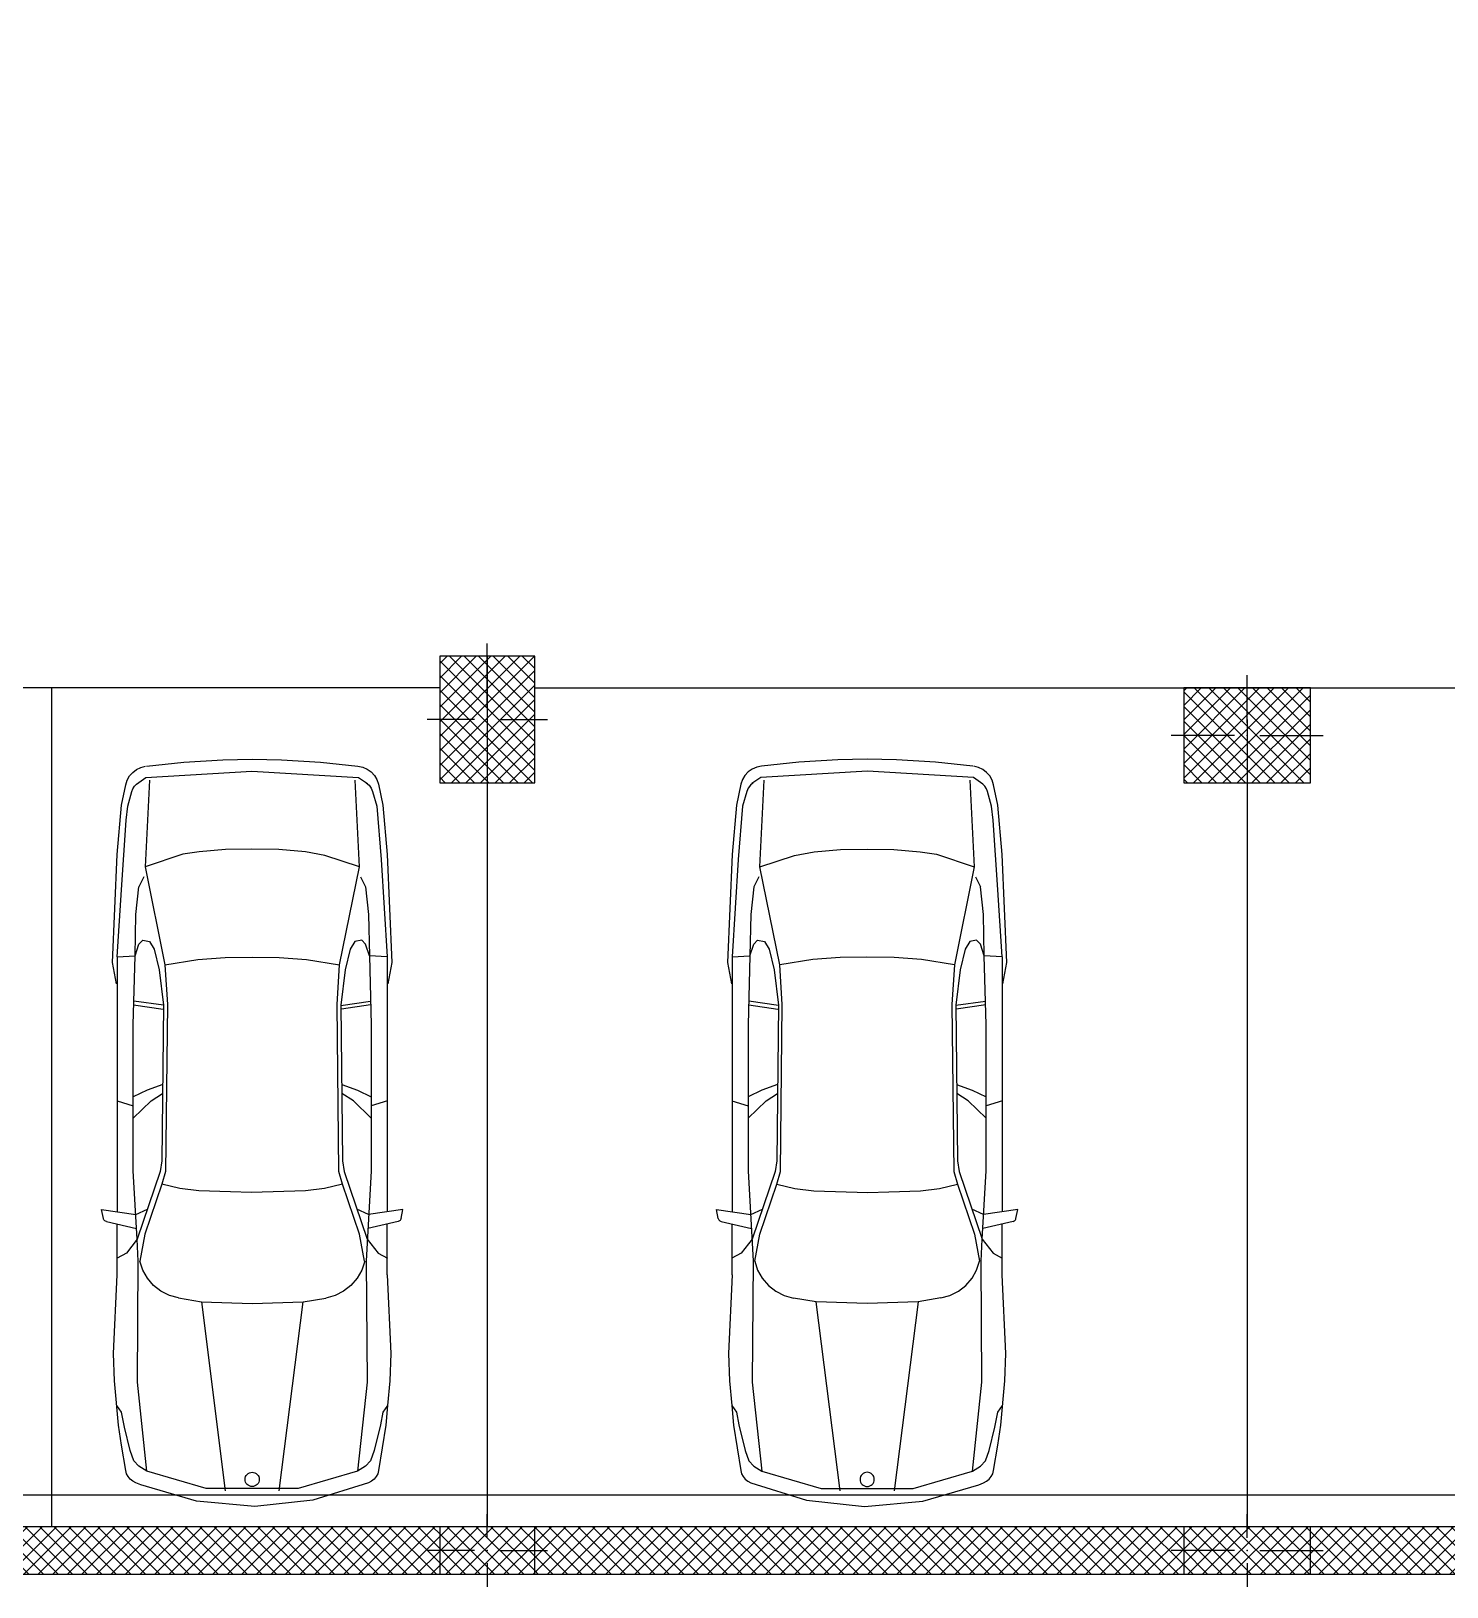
# Model space of a CAD drawing. Extents: x 613552 to 673048, y -929939 to -887889.
# Drawn here: x 633224 to 642167, y -921109 to -911280 of the extents above; entities that cross this region are included whole.
import ezdxf

# ---------------------------------------------------------------- set-up
doc = ezdxf.new("R2010")
doc.units = 0
for name, color, linetype in [('AAA_MOBILJE_PEN_NO__61', 251, 'CONTINUOUS'), ('DRAWING___FIGURE_PEN_NO__9', 132, 'CONTINUOUS'), ('STRUCTURAL_-_BEARING', 7, 'CONTINUOUS'), ('STRUCTURAL_-_BEARING_PEN_0', 14, 'CONTINUOUS'), ('STRUCTURAL_-_BEARING_PEN_1', 251, 'CONTINUOUS'), ('STRUCTURAL_-_BEARING_PEN_N', 7, 'CONTINUOUS')]:
    doc.layers.add(name, color=color, linetype=linetype)

# ---------------------------------------------------------------- blocks, each defined once
blk = doc.blocks.new('SLAB_1', base_point=(539566.4, -896139.8))
at = {"layer": 'STRUCTURAL_-_BEARING_PEN_N', "color": 7, "linetype": 'CONTINUOUS', "flags": 128}
blk.add_lwpolyline([(539566.4, -896139.8), (584366.4, -896139.8), (584366.4, -921139.8), (539566.4, -921139.8)], close=True, dxfattribs=at)
blk = doc.blocks.new('*X114')
at = {"layer": 'STRUCTURAL_-_BEARING_PEN_1', "color": 251, "linetype": 'CONTINUOUS'}
for p, q in [((552066.4, -920921.8), (552148.4, -920839.8)), ((552066.4, -921013.7), (552240.3, -920839.8)), ((552066.4, -921105.7), (552332.3, -920839.8)), ((552341.2, -921139.8), (552066.4, -920865)), ((552124.2, -921139.8), (552424.2, -920839.8)), ((552433.1, -921139.8), (552133.1, -920839.8)), ((552216.1, -921139.8), (552516.1, -920839.8)), ((552525.1, -921139.8), (552225.1, -920839.8)), ((552308, -921139.8), (552608, -920839.8)), ((552617, -921139.8), (552317, -920839.8)), ((552400, -921139.8), (552700, -920839.8)), ((552708.9, -921139.8), (552408.9, -920839.8)), ((552491.9, -921139.8), (552791.9, -920839.8)), ((552800.8, -921139.8), (552500.8, -920839.8)), ((552583.8, -921139.8), (552883.8, -920839.8)), ((552892.7, -921139.8), (552592.7, -920839.8)), ((552675.7, -921139.8), (552975.7, -920839.8)), ((552984.7, -921139.8), (552684.7, -920839.8)), ((552767.7, -921139.8), (553067.7, -920839.8)), ((553076.6, -921139.8), (552776.6, -920839.8)), ((552859.6, -921139.8), (553159.6, -920839.8)), ((553168.5, -921139.8), (552868.5, -920839.8)), ((552951.5, -921139.8), (553251.5, -920839.8)), ((553260.4, -921139.8), (552960.4, -920839.8)), ((553043.4, -921139.8), (553343.4, -920839.8)), ((553352.4, -921139.8), (553052.4, -920839.8)), ((553135.4, -921139.8), (553435.4, -920839.8)), ((553444.3, -921139.8), (553144.3, -920839.8)), ((553227.3, -921139.8), (553527.3, -920839.8)), ((553536.2, -921139.8), (553236.2, -920839.8)), ((553319.2, -921139.8), (553619.2, -920839.8)), ((553628.1, -921139.8), (553328.1, -920839.8)), ((553411.1, -921139.8), (553711.1, -920839.8)), ((553720.1, -921139.8), (553420.1, -920839.8)), ((553503.1, -921139.8), (553803.1, -920839.8)), ((553812, -921139.8), (553512, -920839.8)), ((553595, -921139.8), (553895, -920839.8)), ((553903.9, -921139.8), (553603.9, -920839.8)), ((553686.9, -921139.8), (553986.9, -920839.8)), ((553995.8, -921139.8), (553695.8, -920839.8)), ((553778.8, -921139.8), (554078.8, -920839.8)), ((554087.8, -921139.8), (553787.8, -920839.8)), ((553870.7, -921139.8), (554170.7, -920839.8)), ((554179.7, -921139.8), (553879.7, -920839.8)), ((553962.7, -921139.8), (554262.7, -920839.8)), ((554271.6, -921139.8), (553971.6, -920839.8)), ((554054.6, -921139.8), (554354.6, -920839.8)), ((554363.5, -921139.8), (554063.5, -920839.8)), ((554146.5, -921139.8), (554446.5, -920839.8)), ((554455.5, -921139.8), (554155.5, -920839.8)), ((554238.4, -921139.8), (554538.4, -920839.8)), ((554547.4, -921139.8), (554247.4, -920839.8)), ((554330.4, -921139.8), (554630.4, -920839.8)), ((554639.3, -921139.8), (554339.3, -920839.8)), ((554422.3, -921139.8), (554722.3, -920839.8)), ((554731.2, -921139.8), (554431.2, -920839.8)), ((554514.2, -921139.8), (554814.2, -920839.8)), ((554823.1, -921139.8), (554523.1, -920839.8)), ((554606.1, -921139.8), (554906.1, -920839.8)), ((554915.1, -921139.8), (554615.1, -920839.8)), ((554698.1, -921139.8), (554998.1, -920839.8)), ((555007, -921139.8), (554707, -920839.8)), ((554790, -921139.8), (555090, -920839.8)), ((555098.9, -921139.8), (554798.9, -920839.8)), ((554881.9, -921139.8), (555181.9, -920839.8)), ((555190.8, -921139.8), (554890.8, -920839.8)), ((554973.8, -921139.8), (555273.8, -920839.8)), ((555282.8, -921139.8), (554982.8, -920839.8)), ((555065.8, -921139.8), (555365.8, -920839.8)), ((555374.7, -921139.8), (555074.7, -920839.8)), ((555157.7, -921139.8), (555457.7, -920839.8)), ((555466.6, -921139.8), (555166.6, -920839.8)), ((555249.6, -921139.8), (555549.6, -920839.8)), ((555558.5, -921139.8), (555258.5, -920839.8)), ((555341.5, -921139.8), (555641.5, -920839.8)), ((555650.5, -921139.8), (555350.5, -920839.8)), ((555433.5, -921139.8), (555733.5, -920839.8)), ((555742.4, -921139.8), (555442.4, -920839.8)), ((555525.4, -921139.8), (555825.4, -920839.8)), ((555834.3, -921139.8), (555534.3, -920839.8)), ((555617.3, -921139.8), (555917.3, -920839.8)), ((555926.2, -921139.8), (555626.2, -920839.8)), ((555709.2, -921139.8), (556009.2, -920839.8)), ((556018.2, -921139.8), (555718.2, -920839.8)), ((555801.1, -921139.8), (556101.1, -920839.8)), ((556110.1, -921139.8), (555810.1, -920839.8)), ((555893.1, -921139.8), (556193.1, -920839.8)), ((556202, -921139.8), (555902, -920839.8)), ((555985, -921139.8), (556285, -920839.8)), ((556293.9, -921139.8), (555993.9, -920839.8)), ((556076.9, -921139.8), (556376.9, -920839.8)), ((556385.9, -921139.8), (556085.9, -920839.8)), ((556168.8, -921139.8), (556468.8, -920839.8)), ((556477.8, -921139.8), (556177.8, -920839.8)), ((556260.8, -921139.8), (556560.8, -920839.8)), ((556569.7, -921139.8), (556269.7, -920839.8)), ((556352.7, -921139.8), (556652.7, -920839.8)), ((556661.6, -921139.8), (556361.6, -920839.8)), ((556444.6, -921139.8), (556744.6, -920839.8)), ((556753.5, -921139.8), (556453.5, -920839.8)), ((556536.5, -921139.8), (556836.5, -920839.8)), ((556845.5, -921139.8), (556545.5, -920839.8)), ((556628.5, -921139.8), (556866.4, -920901.9)), ((556866.4, -921068.8), (556637.4, -920839.8)), ((556866.4, -920976.9), (556729.3, -920839.8)), ((556866.4, -920885), (556821.2, -920839.8)), ((552249.3, -921139.8), (552066.4, -920956.9)), ((556720.4, -921139.8), (556866.4, -920993.8)), ((552157.4, -921139.8), (552066.4, -921048.8)), ((556812.3, -921139.8), (556866.4, -921085.7))]:
    blk.add_line(p, q, dxfattribs=at)
blk = doc.blocks.new('*X115')
at = {"layer": 'STRUCTURAL_-_BEARING_PEN_1', "color": 251, "linetype": 'CONTINUOUS'}
for p, q in [((557466.4, -920853.4), (557480, -920839.8)), ((557466.4, -920945.3), (557571.9, -920839.8)), ((557466.4, -921037.3), (557663.9, -920839.8)), ((557466.4, -921129.2), (557755.8, -920839.8)), ((557764.7, -921139.8), (557466.4, -920841.5)), ((557547.7, -921139.8), (557847.7, -920839.8)), ((557856.6, -921139.8), (557556.6, -920839.8)), ((557639.6, -921139.8), (557939.6, -920839.8)), ((557948.6, -921139.8), (557648.6, -920839.8)), ((557731.5, -921139.8), (558031.5, -920839.8)), ((558040.5, -921139.8), (557740.5, -920839.8)), ((557823.5, -921139.8), (558123.5, -920839.8)), ((558132.4, -921139.8), (557832.4, -920839.8)), ((557915.4, -921139.8), (558215.4, -920839.8)), ((558224.3, -921139.8), (557924.3, -920839.8)), ((558007.3, -921139.8), (558307.3, -920839.8)), ((558316.3, -921139.8), (558016.3, -920839.8)), ((558099.2, -921139.8), (558399.2, -920839.8)), ((558408.2, -921139.8), (558108.2, -920839.8)), ((558191.2, -921139.8), (558491.2, -920839.8)), ((558500.1, -921139.8), (558200.1, -920839.8)), ((558283.1, -921139.8), (558583.1, -920839.8)), ((558592, -921139.8), (558292, -920839.8)), ((558375, -921139.8), (558675, -920839.8)), ((558684, -921139.8), (558384, -920839.8)), ((558466.9, -921139.8), (558766.9, -920839.8)), ((558775.9, -921139.8), (558475.9, -920839.8)), ((558558.9, -921139.8), (558858.9, -920839.8)), ((558867.8, -921139.8), (558567.8, -920839.8)), ((558650.8, -921139.8), (558950.8, -920839.8)), ((558959.7, -921139.8), (558659.7, -920839.8)), ((558742.7, -921139.8), (559042.7, -920839.8)), ((559051.6, -921139.8), (558751.6, -920839.8)), ((558834.6, -921139.8), (559134.6, -920839.8)), ((559143.6, -921139.8), (558843.6, -920839.8)), ((558926.6, -921139.8), (559226.6, -920839.8)), ((559235.5, -921139.8), (558935.5, -920839.8)), ((559018.5, -921139.8), (559318.5, -920839.8)), ((559327.4, -921139.8), (559027.4, -920839.8)), ((559110.4, -921139.8), (559410.4, -920839.8)), ((559419.3, -921139.8), (559119.3, -920839.8)), ((559202.3, -921139.8), (559502.3, -920839.8)), ((559511.3, -921139.8), (559211.3, -920839.8)), ((559294.3, -921139.8), (559594.3, -920839.8)), ((559603.2, -921139.8), (559303.2, -920839.8)), ((559386.2, -921139.8), (559686.2, -920839.8)), ((559695.1, -921139.8), (559395.1, -920839.8)), ((559478.1, -921139.8), (559778.1, -920839.8)), ((559787, -921139.8), (559487, -920839.8)), ((559570, -921139.8), (559870, -920839.8)), ((559879, -921139.8), (559579, -920839.8)), ((559662, -921139.8), (559962, -920839.8)), ((559970.9, -921139.8), (559670.9, -920839.8)), ((559753.9, -921139.8), (560053.9, -920839.8)), ((560062.8, -921139.8), (559762.8, -920839.8)), ((559845.8, -921139.8), (560145.8, -920839.8)), ((560154.7, -921139.8), (559854.7, -920839.8)), ((559937.7, -921139.8), (560237.7, -920839.8)), ((560246.7, -921139.8), (559946.7, -920839.8)), ((560029.6, -921139.8), (560329.6, -920839.8)), ((560338.6, -921139.8), (560038.6, -920839.8)), ((560121.6, -921139.8), (560421.6, -920839.8)), ((560430.5, -921139.8), (560130.5, -920839.8)), ((560213.5, -921139.8), (560513.5, -920839.8)), ((560522.4, -921139.8), (560222.4, -920839.8)), ((560305.4, -921139.8), (560605.4, -920839.8)), ((560614.4, -921139.8), (560314.4, -920839.8)), ((560397.3, -921139.8), (560697.3, -920839.8)), ((560706.3, -921139.8), (560406.3, -920839.8)), ((560489.3, -921139.8), (560789.3, -920839.8)), ((560798.2, -921139.8), (560498.2, -920839.8)), ((560581.2, -921139.8), (560881.2, -920839.8)), ((560890.1, -921139.8), (560590.1, -920839.8)), ((560673.1, -921139.8), (560973.1, -920839.8)), ((560982, -921139.8), (560682, -920839.8)), ((560765, -921139.8), (561065, -920839.8)), ((561074, -921139.8), (560774, -920839.8)), ((560857, -921139.8), (561157, -920839.8)), ((561165.9, -921139.8), (560865.9, -920839.8)), ((560948.9, -921139.8), (561248.9, -920839.8)), ((561257.8, -921139.8), (560957.8, -920839.8)), ((561040.8, -921139.8), (561340.8, -920839.8)), ((561349.7, -921139.8), (561049.7, -920839.8)), ((561132.7, -921139.8), (561432.7, -920839.8)), ((561441.7, -921139.8), (561141.7, -920839.8)), ((561224.7, -921139.8), (561524.7, -920839.8)), ((561533.6, -921139.8), (561233.6, -920839.8)), ((561316.6, -921139.8), (561566.4, -920890)), ((561566.4, -921080.7), (561325.5, -920839.8)), ((561566.4, -920988.8), (561417.4, -920839.8)), ((561566.4, -920896.8), (561509.4, -920839.8)), ((557672.8, -921139.8), (557466.4, -920933.4)), ((561408.5, -921139.8), (561566.4, -920981.9)), ((557580.9, -921139.8), (557466.4, -921025.3)), ((557488.9, -921139.8), (557466.4, -921117.3)), ((561500.4, -921139.8), (561566.4, -921073.8))]:
    blk.add_line(p, q, dxfattribs=at)
blk = doc.blocks.new('*X116')
at = {"layer": 'STRUCTURAL_-_BEARING_PEN_1', "color": 251, "linetype": 'CONTINUOUS'}
for p, q in [((562366.4, -920917.3), (562443.9, -920839.8)), ((562366.4, -921009.2), (562535.8, -920839.8)), ((562366.4, -921101.1), (562627.7, -920839.8)), ((562636.7, -921139.8), (562366.4, -920869.5)), ((562419.7, -921139.8), (562719.7, -920839.8)), ((562728.6, -921139.8), (562428.6, -920839.8)), ((562511.6, -921139.8), (562811.6, -920839.8)), ((562820.5, -921139.8), (562520.5, -920839.8)), ((562603.5, -921139.8), (562903.5, -920839.8)), ((562912.4, -921139.8), (562612.4, -920839.8)), ((562695.4, -921139.8), (562995.4, -920839.8)), ((563004.4, -921139.8), (562704.4, -920839.8)), ((562787.4, -921139.8), (563087.4, -920839.8)), ((563096.3, -921139.8), (562796.3, -920839.8)), ((562879.3, -921139.8), (563179.3, -920839.8)), ((563188.2, -921139.8), (562888.2, -920839.8)), ((562971.2, -921139.8), (563271.2, -920839.8)), ((563280.1, -921139.8), (562980.1, -920839.8)), ((563063.1, -921139.8), (563363.1, -920839.8)), ((563372.1, -921139.8), (563072.1, -920839.8)), ((563155.1, -921139.8), (563455.1, -920839.8)), ((563464, -921139.8), (563164, -920839.8)), ((563247, -921139.8), (563547, -920839.8)), ((563555.9, -921139.8), (563255.9, -920839.8)), ((563338.9, -921139.8), (563638.9, -920839.8)), ((563647.8, -921139.8), (563347.8, -920839.8)), ((563430.8, -921139.8), (563730.8, -920839.8)), ((563739.8, -921139.8), (563439.8, -920839.8)), ((563522.8, -921139.8), (563822.8, -920839.8)), ((563831.7, -921139.8), (563531.7, -920839.8)), ((563614.7, -921139.8), (563914.7, -920839.8)), ((563923.6, -921139.8), (563623.6, -920839.8)), ((563706.6, -921139.8), (564006.6, -920839.8)), ((564015.5, -921139.8), (563715.5, -920839.8)), ((563798.5, -921139.8), (564098.5, -920839.8)), ((564107.5, -921139.8), (563807.5, -920839.8)), ((563890.4, -921139.8), (564190.4, -920839.8)), ((564199.4, -921139.8), (563899.4, -920839.8)), ((563982.4, -921139.8), (564282.4, -920839.8)), ((564291.3, -921139.8), (563991.3, -920839.8)), ((564074.3, -921139.8), (564374.3, -920839.8)), ((564383.2, -921139.8), (564083.2, -920839.8)), ((564166.2, -921139.8), (564466.2, -920839.8)), ((564475.2, -921139.8), (564175.2, -920839.8)), ((564258.1, -921139.8), (564558.1, -920839.8)), ((564567.1, -921139.8), (564267.1, -920839.8)), ((564350.1, -921139.8), (564650.1, -920839.8)), ((564659, -921139.8), (564359, -920839.8)), ((564442, -921139.8), (564742, -920839.8)), ((564750.9, -921139.8), (564450.9, -920839.8)), ((564533.9, -921139.8), (564833.9, -920839.8)), ((564842.9, -921139.8), (564542.9, -920839.8)), ((564625.8, -921139.8), (564925.8, -920839.8)), ((564934.8, -921139.8), (564634.8, -920839.8)), ((564717.8, -921139.8), (565017.8, -920839.8)), ((565026.7, -921139.8), (564726.7, -920839.8)), ((564809.7, -921139.8), (565109.7, -920839.8)), ((565118.6, -921139.8), (564818.6, -920839.8)), ((564901.6, -921139.8), (565201.6, -920839.8)), ((565210.5, -921139.8), (564910.5, -920839.8)), ((564993.5, -921139.8), (565293.5, -920839.8)), ((565302.5, -921139.8), (565002.5, -920839.8)), ((565085.5, -921139.8), (565385.5, -920839.8)), ((565394.4, -921139.8), (565094.4, -920839.8)), ((565177.4, -921139.8), (565477.4, -920839.8)), ((565486.3, -921139.8), (565186.3, -920839.8)), ((565269.3, -921139.8), (565569.3, -920839.8)), ((565578.2, -921139.8), (565278.2, -920839.8)), ((565361.2, -921139.8), (565661.2, -920839.8)), ((565670.2, -921139.8), (565370.2, -920839.8)), ((565453.2, -921139.8), (565753.2, -920839.8)), ((565762.1, -921139.8), (565462.1, -920839.8)), ((565545.1, -921139.8), (565845.1, -920839.8)), ((565854, -921139.8), (565554, -920839.8)), ((565637, -921139.8), (565937, -920839.8)), ((565945.9, -921139.8), (565645.9, -920839.8)), ((565728.9, -921139.8), (566028.9, -920839.8)), ((566037.9, -921139.8), (565737.9, -920839.8)), ((565820.9, -921139.8), (566120.9, -920839.8)), ((566129.8, -921139.8), (565829.8, -920839.8)), ((565912.8, -921139.8), (566212.8, -920839.8)), ((566221.7, -921139.8), (565921.7, -920839.8)), ((566004.7, -921139.8), (566304.7, -920839.8)), ((566313.6, -921139.8), (566013.6, -920839.8)), ((566096.6, -921139.8), (566396.6, -920839.8)), ((566405.6, -921139.8), (566105.6, -920839.8)), ((566188.5, -921139.8), (566466.4, -920861.9)), ((566466.4, -921108.7), (566197.5, -920839.8)), ((566466.4, -921016.8), (566289.4, -920839.8)), ((566466.4, -920924.9), (566381.3, -920839.8)), ((562544.8, -921139.8), (562366.4, -920961.4)), ((566280.5, -921139.8), (566466.4, -920953.9)), ((562452.8, -921139.8), (562366.4, -921053.4)), ((566372.4, -921139.8), (566466.4, -921045.8)), ((566464.3, -921139.8), (566466.4, -921137.7))]:
    blk.add_line(p, q, dxfattribs=at)
blk = doc.blocks.new('WALL_10', base_point=(539566.4, -921139.8))
at = {"layer": 'STRUCTURAL_-_BEARING_PEN_N', "color": 7, "linetype": 'CONTINUOUS', "flags": 128}
for points in [[(584066.4, -920839.8), (539866.4, -920839.8)], [(539566.4, -921139.8), (584366.4, -921139.8)]]:
    blk.add_lwpolyline(points, dxfattribs=at)
at = {"layer": 'STRUCTURAL_-_BEARING_PEN_1', "color": 251, "linetype": 'CONTINUOUS'}
for name in ['*X114', '*X115', '*X116']:
    blk.add_blockref(name, (0, 0), dxfattribs=at)
blk = doc.blocks.new('*X172')
at = {"layer": 'STRUCTURAL_-_BEARING', "color": 18, "linetype": 'CONTINUOUS'}
for p, q in [((561566.4, -920890), (561616.6, -920839.8)), ((561566.4, -920981.9), (561708.5, -920839.8)), ((561566.4, -921073.8), (561800.4, -920839.8)), ((561809.4, -921139.8), (561566.4, -920896.8)), ((561592.4, -921139.8), (561892.4, -920839.8)), ((561901.3, -921139.8), (561601.3, -920839.8)), ((561684.3, -921139.8), (561984.3, -920839.8)), ((561993.2, -921139.8), (561693.2, -920839.8)), ((561776.2, -921139.8), (562076.2, -920839.8)), ((562085.1, -921139.8), (561785.1, -920839.8)), ((561868.1, -921139.8), (562168.1, -920839.8)), ((562177.1, -921139.8), (561877.1, -920839.8)), ((561960, -921139.8), (562260, -920839.8)), ((562269, -921139.8), (561969, -920839.8)), ((562052, -921139.8), (562352, -920839.8)), ((562360.9, -921139.8), (562060.9, -920839.8)), ((562143.9, -921139.8), (562366.4, -920917.3)), ((562366.4, -921053.4), (562152.8, -920839.8)), ((562366.4, -920961.4), (562244.8, -920839.8)), ((562366.4, -920869.5), (562336.7, -920839.8)), ((561717.4, -921139.8), (561566.4, -920988.8)), ((562235.8, -921139.8), (562366.4, -921009.2)), ((561625.5, -921139.8), (561566.4, -921080.7)), ((562327.7, -921139.8), (562366.4, -921101.1))]:
    blk.add_line(p, q, dxfattribs=at)
blk = doc.blocks.new('COLUMN_12', base_point=(561966.4, -920989.8))
at = {"layer": 'STRUCTURAL_-_BEARING_PEN_0', "color": 14, "linetype": 'CONTINUOUS', "flags": 128}
blk.add_lwpolyline([(561566.4, -921139.8), (562366.4, -921139.8), (562366.4, -920839.8), (561566.4, -920839.8)], close=True, dxfattribs=at)
at = {"layer": 'STRUCTURAL_-_BEARING_PEN_N', "color": 7, "linetype": 'CONTINUOUS'}
for p, q in [((561966.4, -920909.8), (561966.4, -920759.8)), ((561886.4, -920989.8), (561486.4, -920989.8)), ((562046.4, -920989.8), (562446.4, -920989.8)), ((561966.4, -921069.8), (561966.4, -921219.8))]:
    blk.add_line(p, q, dxfattribs=at)
blk.add_point((561966.4, -920989.8), dxfattribs=at)
at = {"layer": 'STRUCTURAL_-_BEARING', "color": 18, "linetype": 'CONTINUOUS'}
blk.add_blockref('*X172', (0, 0), dxfattribs=at)
blk = doc.blocks.new('*X176')
at = {"layer": 'STRUCTURAL_-_BEARING', "color": 18, "linetype": 'CONTINUOUS'}
for p, q in [((556866.4, -920901.9), (556928.5, -920839.8)), ((556866.4, -920993.8), (557020.4, -920839.8)), ((556866.4, -921085.7), (557112.3, -920839.8)), ((557121.2, -921139.8), (556866.4, -920885)), ((556904.2, -921139.8), (557204.2, -920839.8)), ((557213.2, -921139.8), (556913.2, -920839.8)), ((556996.2, -921139.8), (557296.2, -920839.8)), ((557305.1, -921139.8), (557005.1, -920839.8)), ((557088.1, -921139.8), (557388.1, -920839.8)), ((557397, -921139.8), (557097, -920839.8)), ((557180, -921139.8), (557466.4, -920853.4)), ((557466.4, -921117.3), (557188.9, -920839.8)), ((557466.4, -921025.3), (557280.9, -920839.8)), ((557466.4, -920933.4), (557372.8, -920839.8)), ((557466.4, -920841.5), (557464.7, -920839.8)), ((557029.3, -921139.8), (556866.4, -920976.9)), ((557271.9, -921139.8), (557466.4, -920945.3)), ((556937.4, -921139.8), (556866.4, -921068.8)), ((557363.9, -921139.8), (557466.4, -921037.3)), ((557455.8, -921139.8), (557466.4, -921129.2))]:
    blk.add_line(p, q, dxfattribs=at)
blk = doc.blocks.new('COLUMN_16', base_point=(557166.4, -920989.8))
at = {"layer": 'STRUCTURAL_-_BEARING_PEN_0', "color": 14, "linetype": 'CONTINUOUS', "flags": 128}
blk.add_lwpolyline([(556866.4, -921139.8), (557466.4, -921139.8), (557466.4, -920839.8), (556866.4, -920839.8)], close=True, dxfattribs=at)
at = {"layer": 'STRUCTURAL_-_BEARING_PEN_N', "color": 7, "linetype": 'CONTINUOUS'}
for p, q in [((557166.4, -920909.8), (557166.4, -920759.8)), ((557086.4, -920989.8), (556786.4, -920989.8)), ((557246.4, -920989.8), (557546.4, -920989.8)), ((557166.4, -921069.8), (557166.4, -921219.8))]:
    blk.add_line(p, q, dxfattribs=at)
blk.add_point((557166.4, -920989.8), dxfattribs=at)
at = {"layer": 'STRUCTURAL_-_BEARING', "color": 18, "linetype": 'CONTINUOUS'}
blk.add_blockref('*X176', (0, 0), dxfattribs=at)
blk = doc.blocks.new('*X192')
at = {"layer": 'STRUCTURAL_-_BEARING', "color": 18, "linetype": 'CONTINUOUS'}
for p, q in [((556866.4, -915386.4), (556913, -915339.8)), ((556866.4, -915478.4), (557005, -915339.8)), ((556866.4, -915570.3), (557096.9, -915339.8)), ((556866.4, -915662.2), (557188.8, -915339.8)), ((556866.4, -915754.1), (557280.7, -915339.8)), ((556866.4, -915846.1), (557372.6, -915339.8)), ((556866.4, -915938), (557464.6, -915339.8)), ((557466.4, -915969.5), (556866.4, -915369.5)), ((557466.4, -915877.6), (556928.6, -915339.8)), ((557466.4, -915785.7), (557020.5, -915339.8)), ((557466.4, -915693.8), (557112.4, -915339.8)), ((557466.4, -915601.8), (557204.4, -915339.8)), ((557466.4, -915509.9), (557296.3, -915339.8)), ((557466.4, -915418), (557388.2, -915339.8)), ((556866.4, -916029.9), (557466.4, -915429.9)), ((557466.4, -916061.4), (556866.4, -915461.4)), ((556866.4, -916121.8), (557466.4, -915521.8)), ((557452.8, -916139.8), (556866.4, -915553.4)), ((556940.3, -916139.8), (557466.4, -915613.7)), ((557360.9, -916139.8), (556866.4, -915645.3)), ((557032.3, -916139.8), (557466.4, -915705.7)), ((557269, -916139.8), (556866.4, -915737.2)), ((557124.2, -916139.8), (557466.4, -915797.6)), ((557177.1, -916139.8), (556866.4, -915829.1)), ((557216.1, -916139.8), (557466.4, -915889.5)), ((557085.1, -916139.8), (556866.4, -915921.1)), ((557308, -916139.8), (557466.4, -915981.4)), ((556993.2, -916139.8), (556866.4, -916013)), ((556901.3, -916139.8), (556866.4, -916104.9)), ((557400, -916139.8), (557466.4, -916073.4))]:
    blk.add_line(p, q, dxfattribs=at)
blk = doc.blocks.new('COLUMN_23', base_point=(557166.4, -915739.8))
at = {"layer": 'STRUCTURAL_-_BEARING_PEN_0', "color": 14, "linetype": 'CONTINUOUS', "flags": 128}
blk.add_lwpolyline([(556866.4, -916139.8), (557466.4, -916139.8), (557466.4, -915339.8), (556866.4, -915339.8)], close=True, dxfattribs=at)
at = {"layer": 'STRUCTURAL_-_BEARING_PEN_N', "color": 7, "linetype": 'CONTINUOUS'}
for p, q in [((557166.4, -915659.8), (557166.4, -915259.8)), ((557086.4, -915739.8), (556786.4, -915739.8)), ((557246.4, -915739.8), (557546.4, -915739.8)), ((557166.4, -915819.8), (557166.4, -916219.8))]:
    blk.add_line(p, q, dxfattribs=at)
blk.add_point((557166.4, -915739.8), dxfattribs=at)
at = {"layer": 'STRUCTURAL_-_BEARING', "color": 18, "linetype": 'CONTINUOUS'}
blk.add_blockref('*X192', (0, 0), dxfattribs=at)
blk = doc.blocks.new('*X195')
at = {"layer": 'STRUCTURAL_-_BEARING', "color": 18, "linetype": 'CONTINUOUS'}
for p, q in [((561566.4, -915558.4), (561585, -915539.8)), ((561566.4, -915650.3), (561676.9, -915539.8)), ((561566.4, -915742.2), (561768.8, -915539.8)), ((561566.4, -915834.2), (561860.8, -915539.8)), ((561566.4, -915926.1), (561952.7, -915539.8)), ((561566.4, -916018), (562044.6, -915539.8)), ((561566.4, -916109.9), (562136.5, -915539.8)), ((562140.9, -916139.8), (561566.4, -915565.3)), ((561628.5, -916139.8), (562228.5, -915539.8)), ((562232.9, -916139.8), (561632.9, -915539.8)), ((561720.4, -916139.8), (562320.4, -915539.8)), ((562324.8, -916139.8), (561724.8, -915539.8)), ((561812.3, -916139.8), (562366.4, -915585.7)), ((562366.4, -916089.5), (561816.7, -915539.8)), ((562366.4, -915997.6), (561908.6, -915539.8)), ((562366.4, -915905.6), (562000.6, -915539.8)), ((562366.4, -915813.7), (562092.5, -915539.8)), ((562366.4, -915721.8), (562184.4, -915539.8)), ((562366.4, -915629.9), (562276.3, -915539.8)), ((562049, -916139.8), (561566.4, -915657.2)), ((561904.2, -916139.8), (562366.4, -915677.6)), ((561957.1, -916139.8), (561566.4, -915749.1)), ((561996.2, -916139.8), (562366.4, -915769.6)), ((561865.2, -916139.8), (561566.4, -915841)), ((562088.1, -916139.8), (562366.4, -915861.5)), ((561773.3, -916139.8), (561566.4, -915933)), ((562180, -916139.8), (562366.4, -915953.4)), ((561681.3, -916139.8), (561566.4, -916024.9)), ((562271.9, -916139.8), (562366.4, -916045.3)), ((561589.4, -916139.8), (561566.4, -916116.8)), ((562363.9, -916139.8), (562366.4, -916137.3))]:
    blk.add_line(p, q, dxfattribs=at)
blk = doc.blocks.new('COLUMN_26', base_point=(561966.4, -915839.8))
at = {"layer": 'STRUCTURAL_-_BEARING_PEN_0', "color": 14, "linetype": 'CONTINUOUS', "flags": 128}
blk.add_lwpolyline([(561566.4, -916139.8), (562366.4, -916139.8), (562366.4, -915539.8), (561566.4, -915539.8)], close=True, dxfattribs=at)
at = {"layer": 'STRUCTURAL_-_BEARING_PEN_N', "color": 7, "linetype": 'CONTINUOUS'}
for p, q in [((561966.4, -915759.8), (561966.4, -915459.8)), ((561886.4, -915839.8), (561486.4, -915839.8)), ((562046.4, -915839.8), (562446.4, -915839.8)), ((561966.4, -915919.8), (561966.4, -916219.8))]:
    blk.add_line(p, q, dxfattribs=at)
blk.add_point((561966.4, -915839.8), dxfattribs=at)
at = {"layer": 'STRUCTURAL_-_BEARING', "color": 18, "linetype": 'CONTINUOUS'}
blk.add_blockref('*X195', (0, 0), dxfattribs=at)

msp = doc.modelspace()

# ---------------------------------------------------------------- linework, layer by layer
at = {"layer": 'AAA_MOBILJE_PEN_NO__61', "color": 251, "linetype": 'CONTINUOUS'}
for p, q in [((633952.6, -915923.3), (634188.3, -915897.9)), ((634188.3, -915897.9), (634434.8, -915883.7)), ((634434.8, -915883.7), (634620.5, -915879.2)), ((634620.5, -915879.2), (634806.3, -915883.7)), ((634806.3, -915883.7), (635052.8, -915897.9)), ((635052.8, -915897.9), (635288.4, -915923.3)), ((638072.8, -915897.9), (637837.2, -915923.3)), ((638319.3, -915883.7), (638072.8, -915897.9)), ((638505.1, -915879.2), (638319.3, -915883.7)), ((638690.9, -915883.7), (638505.1, -915879.2)), ((638937.4, -915897.9), (638690.9, -915883.7)), ((639173, -915923.3), (638937.4, -915897.9)), ((633889.5, -916037.1), (633949.1, -915994.7)), ((633949.1, -915994.7), (634617.8, -915954.8)), ((634617.8, -915954.8), (635291.9, -915994.7)), ((635291.9, -915994.7), (635348, -916033.6)), ((637833.7, -915994.7), (637777.6, -916033.6)), ((638507.9, -915954.8), (637833.7, -915994.7)), ((639176.5, -915994.7), (638507.9, -915954.8)), ((639236.2, -916037.1), (639176.5, -915994.7)), ((633794.5, -916170.4), (633822, -916041.2)), ((633834.2, -916176.6), (633860.9, -916083.3)), ((633971.1, -916013.3), (633943.6, -916560.7)), ((635297.5, -916560.7), (635270, -916013.3)), ((635380.5, -916083.2), (635406.9, -916176.6)), ((635418.1, -916037.2), (635446.5, -916170.4)), ((637707.5, -916037.2), (637679.1, -916170.4)), ((637745.2, -916083.2), (637718.7, -916176.6)), ((637828.2, -916560.7), (637855.6, -916013.3)), ((639154.6, -916013.3), (639182, -916560.7)), ((639291.5, -916176.6), (639264.7, -916083.3)), ((639331.1, -916170.4), (639303.6, -916041.2)), ((633767.4, -916481.6), (633794.5, -916170.4)), ((633825.1, -916265.2), (633834.2, -916176.6)), ((635406.9, -916176.6), (635436.1, -916512.6)), ((635446.5, -916170.4), (635473.7, -916481.6)), ((637679.1, -916170.4), (637652, -916481.6)), ((637718.7, -916176.6), (637689.5, -916512.6)), ((639300.5, -916265.2), (639291.5, -916176.6)), ((639358.2, -916481.6), (639331.1, -916170.4)), ((633794.4, -916704.5), (633825.1, -916265.2)), ((639331.2, -916704.5), (639300.5, -916265.2)), ((633738.8, -917165.1), (633767.4, -916481.6)), ((634181.5, -916480.7), (633943.6, -916560.7)), ((634284.9, -916464.1), (634181.5, -916480.7)), ((634451.8, -916451), (634284.9, -916464.1)), ((634617.2, -916448.5), (634451.8, -916451)), ((634789.3, -916451), (634617.2, -916448.5)), ((634956.2, -916464.1), (634789.3, -916451)), ((635078.7, -916487.8), (634956.2, -916464.1)), ((635297.5, -916560.7), (635078.7, -916487.8)), ((635473.7, -916481.6), (635502.3, -917165.1)), ((637652, -916481.6), (637623.4, -917165.1)), ((637828.2, -916560.7), (638047, -916487.8)), ((638047, -916487.8), (638169.4, -916464.1)), ((638169.4, -916464.1), (638336.3, -916451)), ((638336.3, -916451), (638508.5, -916448.5)), ((638508.5, -916448.5), (638673.9, -916451)), ((638673.9, -916451), (638840.7, -916464.1)), ((638840.7, -916464.1), (638944.2, -916480.7)), ((638944.2, -916480.7), (639182, -916560.7)), ((639386.8, -917165.1), (639358.2, -916481.6)), ((633943.6, -916560.7), (634068.7, -917178.1)), ((635172.4, -917178.1), (635297.5, -916560.7)), ((635436.1, -916512.6), (635473.7, -917128.3)), ((637689.5, -916512.6), (637652, -917128.3)), ((637953.2, -917178.1), (637828.2, -916560.7)), ((639182, -916560.7), (639057, -917178.1)), ((633886.3, -916860.5), (633904.7, -916685.3)), ((633935.8, -916622.6), (633904.7, -916685.3)), ((635305.3, -916622.6), (635336.4, -916685.3)), ((635336.4, -916685.3), (635354.8, -916860.5)), ((637789.3, -916685.3), (637770.9, -916860.5)), ((637820.3, -916622.6), (637789.3, -916685.3)), ((639189.9, -916622.6), (639220.9, -916685.3)), ((639239.3, -916860.5), (639220.9, -916685.3)), ((633767.4, -917128.3), (633794.4, -916704.5)), ((639358.2, -917128.3), (639331.2, -916704.5)), ((633880.6, -917121.6), (633886.3, -916860.5)), ((635354.8, -916860.5), (635360.5, -917121.6)), ((637770.9, -916860.5), (637765.1, -917121.6)), ((639245.1, -917121.6), (639239.3, -916860.5)), ((633880.6, -917121.6), (633904.7, -917048.7)), ((633904.7, -917048.7), (633929, -917022.7)), ((633929, -917022.7), (633971.7, -917032.1)), ((633971.7, -917032.1), (634001.3, -917080.6)), ((634001.3, -917080.6), (634032.8, -917211.3)), ((635239.8, -917080.6), (635208.3, -917211.3)), ((635269.4, -917032.1), (635239.8, -917080.6)), ((635312.1, -917022.7), (635269.4, -917032.1)), ((635336.4, -917048.7), (635312.1, -917022.7)), ((635360.5, -917121.6), (635336.4, -917048.7)), ((637765.1, -917121.6), (637789.3, -917048.7)), ((637789.3, -917048.7), (637813.5, -917022.7)), ((637813.5, -917022.7), (637856.2, -917032.1)), ((637856.2, -917032.1), (637885.9, -917080.6)), ((637885.9, -917080.6), (637917.3, -917211.3)), ((639124.3, -917080.6), (639092.9, -917211.3)), ((639154, -917032.1), (639124.3, -917080.6)), ((639196.6, -917022.7), (639154, -917032.1)), ((639220.9, -917048.7), (639196.6, -917022.7)), ((639245.1, -917121.6), (639220.9, -917048.7)), ((633763.2, -917299.1), (633738.8, -917165.1)), ((633767.4, -917128.3), (633880.6, -917121.6)), ((633767.4, -917128.3), (633767.4, -918739.7)), ((633869.6, -917557.2), (633880.6, -917121.6)), ((634068.7, -917178.1), (634277.9, -917145.6)), ((634068.7, -917178.1), (634084.7, -917429.2)), ((634277.9, -917145.6), (634449.2, -917133.5)), ((634449.2, -917133.5), (634623.9, -917131.4)), ((634623.9, -917131.4), (634791.9, -917133.5)), ((634791.9, -917133.5), (634963.2, -917145.6)), ((634963.2, -917145.6), (635172.4, -917178.1)), ((635156.3, -917429.2), (635172.4, -917178.1)), ((635473.7, -917128.3), (635360.5, -917121.6)), ((635360.5, -917121.6), (635371.4, -917557.2)), ((635473.7, -917128.3), (635473.7, -918739.6)), ((635502.3, -917165.1), (635477.9, -917299.1)), ((637623.4, -917165.1), (637647.8, -917299.1)), ((637652, -917128.3), (637765.1, -917121.6)), ((637652, -917128.3), (637652, -918739.6)), ((637765.1, -917121.6), (637754.2, -917557.2)), ((638162.4, -917145.6), (637953.2, -917178.1)), ((637969.3, -917429.2), (637953.2, -917178.1)), ((638333.7, -917133.5), (638162.4, -917145.6)), ((638501.7, -917131.4), (638333.7, -917133.5)), ((638676.5, -917133.5), (638501.7, -917131.4)), ((638847.8, -917145.6), (638676.5, -917133.5)), ((639057, -917178.1), (638847.8, -917145.6)), ((639057, -917178.1), (639040.9, -917429.2)), ((639256, -917557.2), (639245.1, -917121.6)), ((639358.2, -917128.3), (639245.1, -917121.6)), ((639358.2, -917128.3), (639358.2, -918739.7)), ((639362.4, -917299.1), (639386.8, -917165.1)), ((634032.8, -917211.3), (634060.5, -917434.6)), ((635208.3, -917211.3), (635180.6, -917434.6)), ((637917.3, -917211.3), (637945.1, -917434.6)), ((639092.9, -917211.3), (639065.1, -917434.6)), ((633869.9, -917432), (634057.1, -917459.5)), ((634060.5, -917434.6), (633873.4, -917408.7)), ((634060.5, -917434.6), (634049.9, -918417.5)), ((634084.7, -917429.2), (634073.3, -918484)), ((635167.8, -918484), (635156.3, -917429.2)), ((635180.6, -917436.2), (635367.7, -917408.7)), ((635180.6, -917434.6), (635191.2, -918417.5)), ((635368.3, -917432.4), (635184, -917459.5)), ((637757.3, -917432.4), (637941.6, -917459.5)), ((637945.1, -917436.2), (637757.9, -917408.7)), ((637945.1, -917434.6), (637934.4, -918417.5)), ((637957.9, -918484), (637969.3, -917429.2)), ((639040.9, -917429.2), (639052.3, -918484)), ((639065.1, -917434.6), (639252.3, -917408.7)), ((639065.1, -917434.6), (639075.7, -918417.5)), ((639255.7, -917432), (639068.5, -917459.5)), ((633869.6, -918480.4), (633869.6, -917557.2)), ((635371.4, -917557.2), (635371.4, -918480.4)), ((637754.2, -917557.2), (637754.2, -918480.4)), ((639256, -918480.4), (639256, -917557.2)), ((633956.4, -917970.9), (633867.7, -918014)), ((634055.1, -917935.2), (633956.4, -917970.9)), ((635186, -917935.2), (635284.7, -917970.9)), ((635284.7, -917970.9), (635371.4, -918013.1)), ((637840.9, -917970.9), (637754.2, -918013.1)), ((637939.7, -917935.2), (637840.9, -917970.9)), ((639070.5, -917935.2), (639169.2, -917970.9)), ((639169.2, -917970.9), (639258, -918014)), ((633766.5, -918039.3), (633869.6, -918070.9)), ((633867.7, -918148.7), (633981.6, -918039.3)), ((633981.6, -918039.3), (634054.5, -917991.5)), ((635259.5, -918039.3), (635186.6, -917991.5)), ((635371.4, -918146.8), (635259.5, -918039.3)), ((635474.5, -918039.3), (635371.4, -918070.9)), ((637651.1, -918039.3), (637754.2, -918070.9)), ((637754.2, -918146.8), (637866.2, -918039.3)), ((637866.2, -918039.3), (637939.1, -917991.5)), ((639144, -918039.3), (639071.1, -917991.5)), ((639258, -918148.7), (639144, -918039.3)), ((639359.1, -918039.3), (639256, -918070.9)), ((634049.9, -918417.5), (634040.1, -918485.1)), ((635191.2, -918417.5), (635201, -918485.1)), ((637934.4, -918417.5), (637924.6, -918485.1)), ((639075.7, -918417.5), (639085.6, -918485.1)), ((633893.9, -918911.3), (633869.6, -918480.4)), ((634040.1, -918485.1), (633893.9, -918911.3)), ((634050.5, -918565.8), (633943.2, -918880.9)), ((634073.3, -918484), (634050.5, -918565.8)), ((634163.1, -918592.8), (634050.5, -918565.8)), ((635190.6, -918565.8), (635078, -918592.8)), ((635190.6, -918565.8), (635167.8, -918484)), ((635297.8, -918880.9), (635190.6, -918565.8)), ((635201, -918485.1), (635347.1, -918911.3)), ((635371.4, -918480.4), (635340.5, -919051.1)), ((637754.2, -918480.4), (637785.2, -919051.1)), ((637924.6, -918485.1), (637778.5, -918911.3)), ((637827.8, -918880.9), (637935, -918565.8)), ((637935, -918565.8), (637957.9, -918484)), ((637935, -918565.8), (638047.7, -918592.8)), ((638962.5, -918592.8), (639075.2, -918565.8)), ((639052.3, -918484), (639075.2, -918565.8)), ((639075.2, -918565.8), (639182.4, -918880.9)), ((639085.6, -918485.1), (639231.7, -918911.3)), ((639231.7, -918911.3), (639256, -918480.4)), ((634283.9, -918606.8), (634163.1, -918592.8)), ((634483.8, -918613.4), (634283.9, -918606.8)), ((634616.4, -918616.9), (634483.8, -918613.4)), ((634957.2, -918606.8), (634616.4, -918616.9)), ((635078, -918592.8), (634957.2, -918606.8)), ((638047.7, -918592.8), (638168.4, -918606.8)), ((638168.4, -918606.8), (638509.2, -918616.9)), ((638509.2, -918616.9), (638641.8, -918613.4)), ((638641.8, -918613.4), (638841.8, -918606.8)), ((638841.8, -918606.8), (638962.5, -918592.8)), ((633680.3, -918781.9), (633668.3, -918724.9)), ((633668.3, -918724.9), (633885.8, -918757.3)), ((633885.8, -918757.3), (633958.6, -918723.1)), ((635355.3, -918757.3), (635282.5, -918723.1)), ((635572.8, -918724.8), (635355.3, -918757.3)), ((635560.8, -918781.8), (635572.8, -918724.8)), ((637564.8, -918781.8), (637552.9, -918724.8)), ((637552.9, -918724.8), (637770.3, -918757.3)), ((637770.3, -918757.3), (637843.2, -918723.1)), ((639239.9, -918757.3), (639167, -918723.1)), ((639457.3, -918724.9), (639239.9, -918757.3)), ((639445.3, -918781.9), (639457.3, -918724.9)), ((633699.1, -918801.1), (633890.5, -918845.8)), ((633767.4, -919138.4), (633767.4, -918817)), ((635542, -918801), (635350.6, -918845.8)), ((635473.7, -919138.4), (635473.7, -918817)), ((637583.6, -918801), (637775.1, -918845.8)), ((637652, -919138.4), (637652, -918817)), ((639426.6, -918801.1), (639235.1, -918845.8)), ((639358.2, -919138.4), (639358.2, -918817)), ((633893.9, -918911.3), (633825.5, -918999.9)), ((633900.6, -919051.1), (633893.9, -918911.3)), ((633943.2, -918880.9), (633910.6, -919050.5)), ((635330.5, -919050.5), (635297.8, -918880.9)), ((635347.1, -918911.3), (635415.6, -918999.9)), ((637778.5, -918911.3), (637710, -918999.9)), ((637795.1, -919050.5), (637827.8, -918880.9)), ((639182.4, -918880.9), (639215.1, -919050.5)), ((639225, -919051.1), (639231.7, -918911.3)), ((639231.7, -918911.3), (639300.2, -918999.9)), ((633825.5, -918999.9), (633766.9, -919032.7)), ((633895.2, -919815.9), (633900.6, -919051.1)), ((635340.5, -919051.1), (635345.9, -919815.9)), ((635415.6, -918999.9), (635474.2, -919032.7)), ((637710, -918999.9), (637651.4, -919032.7)), ((637785.2, -919051.1), (637779.8, -919815.9)), ((639230.4, -919815.9), (639225, -919051.1)), ((639300.2, -918999.9), (639358.8, -919032.7)), ((633745.4, -919634.8), (633767.4, -919138.4)), ((635473.7, -919138.4), (635495.7, -919634.8)), ((637652, -919138.4), (637629.9, -919634.8)), ((639380.3, -919634.8), (639358.2, -919138.4)), ((634155.2, -919283.7), (634299.2, -919307.9)), ((634299.2, -919307.9), (634620.5, -919317.9)), ((634299.2, -919307.9), (634450.3, -920502.2)), ((634620.5, -919317.9), (634941.9, -919307.9)), ((634790.8, -920502.2), (634941.9, -919307.9)), ((634941.9, -919307.9), (635086, -919284.2)), ((638183.8, -919307.9), (638039.7, -919284.2)), ((638334.9, -920502.2), (638183.8, -919307.9)), ((638505.1, -919317.9), (638183.8, -919307.9)), ((638826.4, -919307.9), (638505.1, -919317.9)), ((638826.4, -919307.9), (638675.3, -920502.2)), ((638970.4, -919283.7), (638826.4, -919307.9)), ((633751, -919807.5), (633745.4, -919634.8)), ((635495.7, -919634.8), (635490.1, -919807.5)), ((637629.9, -919634.8), (637635.5, -919807.5)), ((639374.7, -919807.5), (639380.3, -919634.8)), ((633776.3, -920087.6), (633751, -919807.5)), ((633955.6, -920377.6), (633895.2, -919815.9)), ((635345.9, -919815.9), (635285.5, -920377.6)), ((635490.1, -919807.5), (635475.1, -919962.7)), ((637635.5, -919807.5), (637650.5, -919962.7)), ((637779.8, -919815.9), (637840.2, -920377.6)), ((639170, -920377.6), (639230.4, -919815.9)), ((639349.4, -920087.6), (639374.7, -919807.5)), ((633794.7, -920006.1), (633766, -919962.7)), ((633814.2, -920100), (633794.7, -920006.1)), ((635446.4, -920006.1), (635430.7, -920085.2)), ((635475.1, -919962.7), (635446.4, -920006.1)), ((635475.1, -919962.7), (635464.8, -920087.6)), ((637650.5, -919962.7), (637679.2, -920006.1)), ((637650.5, -919962.7), (637660.8, -920087.6)), ((637679.2, -920006.1), (637695, -920085.2)), ((639311.4, -920100), (639331, -920006.1)), ((639331, -920006.1), (639359.6, -919962.7)), ((633794.6, -920212.9), (633776.3, -920087.6)), ((633849.6, -920247.1), (633814.2, -920100)), ((635430.7, -920085.2), (635391.5, -920247.1)), ((635464.8, -920087.6), (635419.4, -920373.8)), ((637660.8, -920087.6), (637706.3, -920373.8)), ((637695, -920085.2), (637734.2, -920247.1)), ((639276, -920247.1), (639311.4, -920100)), ((639331, -920212.9), (639349.4, -920087.6)), ((633821.7, -920373.8), (633794.6, -920212.9)), ((639303.9, -920373.8), (639331, -920212.9)), ((633873.4, -920313.6), (633849.6, -920247.1)), ((633904.5, -920346.5), (633873.4, -920313.6)), ((635367.7, -920313.6), (635336.5, -920346.5)), ((635391.5, -920247.1), (635367.7, -920313.6)), ((637734.2, -920247.1), (637758, -920313.6)), ((637758, -920313.6), (637789.1, -920346.5)), ((639221.1, -920346.5), (639252.2, -920313.6)), ((639252.2, -920313.6), (639276, -920247.1)), ((633955.6, -920377.6), (633904.5, -920346.5)), ((634329.2, -920488.4), (633955.6, -920377.6)), ((635285.5, -920377.6), (634911.8, -920488.4)), ((635336.5, -920346.5), (635285.5, -920377.6)), ((637789.1, -920346.5), (637840.2, -920377.6)), ((637840.2, -920377.6), (638213.8, -920488.4)), ((638796.4, -920488.4), (639170, -920377.6)), ((639170, -920377.6), (639221.1, -920346.5)), ((633916.1, -920463.6), (633886, -920451.1)), ((634911.8, -920488.4), (634329.2, -920488.4)), ((638213.8, -920488.4), (638796.4, -920488.4)), ((639209.6, -920463.6), (639239.7, -920451.1)), ((634620.5, -920601.4), (634620.5, -920601.3)), ((638505.1, -920601.4), (638505.1, -920601.3))]:
    msp.add_line(p, q, dxfattribs=at)
for points in [[(633822, -916041.2), (633831.3, -916012.3), (633846.3, -915985.8), (633866.3, -915962.9), (633890.4, -915944.5), (633917.8, -915931.3), (633947.3, -915924)], [(635288.4, -915923.3), (635318.4, -915929.7), (635346.4, -915942), (635371.3, -915959.7), (635392.1, -915982.2), (635408, -916008.4), (635418.1, -916037.2)], [(637837.2, -915923.3), (637807.3, -915929.7), (637779.3, -915942), (637754.3, -915959.7), (637733.5, -915982.2), (637717.7, -916008.4), (637707.5, -916037.2)], [(639303.6, -916041.2), (639294.3, -916012.3), (639279.3, -915985.8), (639259.4, -915962.9), (639235.2, -915944.5), (639207.8, -915931.3), (639178.3, -915924)], [(633860.9, -916083.3), (633867.5, -916066.2), (633877.2, -916050.7), (633889.5, -916037.1)], [(635341.2, -916028.4), (635358.4, -916043.5), (635371.7, -916062.1), (635380.5, -916083.2)], [(637784.4, -916028.4), (637767.3, -916043.5), (637753.9, -916062.1), (637745.2, -916083.2)], [(639264.7, -916083.3), (639258.1, -916066.2), (639248.5, -916050.7), (639236.2, -916037.1)], [(633699.1, -918801.1), (633694.6, -918799.6), (633690.5, -918797.2), (633686.9, -918794.2), (633683.9, -918790.5), (633681.7, -918786.4), (633680.3, -918781.9)], [(635560.8, -918781.8), (635559.4, -918786.3), (635557.2, -918790.5), (635554.2, -918794.2), (635550.6, -918797.2), (635546.5, -918799.5), (635542, -918801)], [(637564.8, -918781.8), (637566.2, -918786.3), (637568.5, -918790.5), (637571.4, -918794.2), (637575, -918797.2), (637579.1, -918799.5), (637583.6, -918801)], [(639426.6, -918801.1), (639431, -918799.6), (639435.1, -918797.2), (639438.7, -918794.2), (639441.7, -918790.5), (639443.9, -918786.4), (639445.3, -918781.9)], [(634155.2, -919283.7), (634097.6, -919268.1), (634044.2, -919241.4), (633997.1, -919204.6), (633958.2, -919159.3), (633929, -919107.3), (633910.6, -919050.4)], [(635331, -919050.6), (635312.6, -919107.5), (635283.3, -919159.6), (635244.3, -919205), (635197.2, -919241.8), (635143.7, -919268.5), (635086, -919284.2)], [(637794.7, -919050.6), (637813.1, -919107.5), (637842.3, -919159.6), (637881.3, -919205), (637928.5, -919241.8), (637981.9, -919268.5), (638039.7, -919284.2)], [(638970.4, -919283.7), (639028.1, -919268.1), (639081.5, -919241.4), (639128.5, -919204.6), (639167.5, -919159.3), (639196.7, -919107.3), (639215.1, -919050.4)], [(633886, -920451.1), (633867.1, -920441.8), (633850.6, -920428.8), (633837.1, -920412.6), (633827.4, -920394), (633821.7, -920373.8)], [(635419.4, -920373.8), (635413.7, -920394), (635404, -920412.6), (635390.5, -920428.8), (635374, -920441.8), (635355.1, -920451.1)], [(637706.3, -920373.8), (637711.9, -920394), (637721.7, -920412.6), (637735.1, -920428.8), (637751.6, -920441.8), (637770.5, -920451.1)], [(639239.7, -920451.1), (639258.5, -920441.8), (639275.1, -920428.8), (639288.5, -920412.6), (639298.3, -920394), (639303.9, -920373.8)], [(635355.1, -920451.1), (635003.4, -920561.8), (634636.9, -920601.3), (634269.6, -920568.2), (633916.1, -920463.6)], [(637770.5, -920451.1), (638122.2, -920561.8), (638488.8, -920601.3), (638856, -920568.2), (639209.6, -920463.6)]]:
    msp.add_lwpolyline(points, dxfattribs=at)
for points in [[(634620.5, -920475), (634611.8, -920474.2), (634603.3, -920471.6), (634595.5, -920467.5), (634588.7, -920461.9), (634583.1, -920455), (634579, -920447.3), (634576.4, -920438.8), (634575.5, -920430), (634576.4, -920421.3), (634579, -920412.8), (634583.1, -920405), (634588.7, -920398.2), (634595.5, -920392.6), (634603.3, -920388.5), (634611.8, -920385.9), (634620.5, -920385), (634629.3, -920385.9), (634637.8, -920388.5), (634645.5, -920392.6), (634652.4, -920398.2), (634658, -920405), (634662.1, -920412.8), (634664.7, -920421.3), (634665.5, -920430), (634664.7, -920438.8), (634662.1, -920447.3), (634658, -920455), (634652.4, -920461.9), (634645.5, -920467.5), (634637.8, -920471.6), (634629.3, -920474.2)], [(638505.1, -920475), (638513.9, -920474.2), (638522.3, -920471.6), (638530.1, -920467.5), (638536.9, -920461.9), (638542.5, -920455), (638546.7, -920447.3), (638549.2, -920438.8), (638550.1, -920430), (638549.2, -920421.3), (638546.7, -920412.8), (638542.5, -920405), (638536.9, -920398.2), (638530.1, -920392.6), (638522.3, -920388.5), (638513.9, -920385.9), (638505.1, -920385), (638496.3, -920385.9), (638487.9, -920388.5), (638480.1, -920392.6), (638473.3, -920398.2), (638467.7, -920405), (638463.5, -920412.8), (638461, -920421.3), (638460.1, -920430), (638461, -920438.8), (638463.5, -920447.3), (638467.7, -920455), (638473.3, -920461.9), (638480.1, -920467.5), (638487.9, -920471.6), (638496.3, -920474.2)]]:
    msp.add_lwpolyline(points, close=True, dxfattribs=at)
at = {"layer": 'DRAWING___FIGURE_PEN_NO__9', "color": 132, "linetype": 'CONTINUOUS'}
for p, q in [((636105.1, -915229.2), (636105.1, -920729.2)), ((635805.1, -915429.2), (624655.1, -915429.2)), ((633355.1, -920729.2), (633355.1, -915429.2)), ((636405.1, -915429.2), (645405.1, -915429.2)), ((640905.1, -915629.2), (640905.1, -920729.2)), ((636105.1, -916029.2), (636105.1, -920729.2))]:
    msp.add_line(p, q, dxfattribs=at)

# ---------------------------------------------------------------- block references
at = {"layer": 'STRUCTURAL_-_BEARING', "color": 7, "linetype": 'CONTINUOUS'}
msp.add_blockref('SLAB_1', (618505.1, -895529.2), dxfattribs=at)
at = {"layer": 'STRUCTURAL_-_BEARING', "color": 14}
for name, p in [('COLUMN_23', (636105.1, -915629.2)), ('COLUMN_26', (640905.1, -915729.2)), ('COLUMN_16', (636105.1, -920879.2)), ('COLUMN_12', (640905.1, -920879.2))]:
    msp.add_blockref(name, p, dxfattribs=at)
at = {"layer": 'STRUCTURAL_-_BEARING', "color": 7}
msp.add_blockref('WALL_10', (618505.1, -921029.2), dxfattribs=at)

doc.saveas('drawing.dxf')
